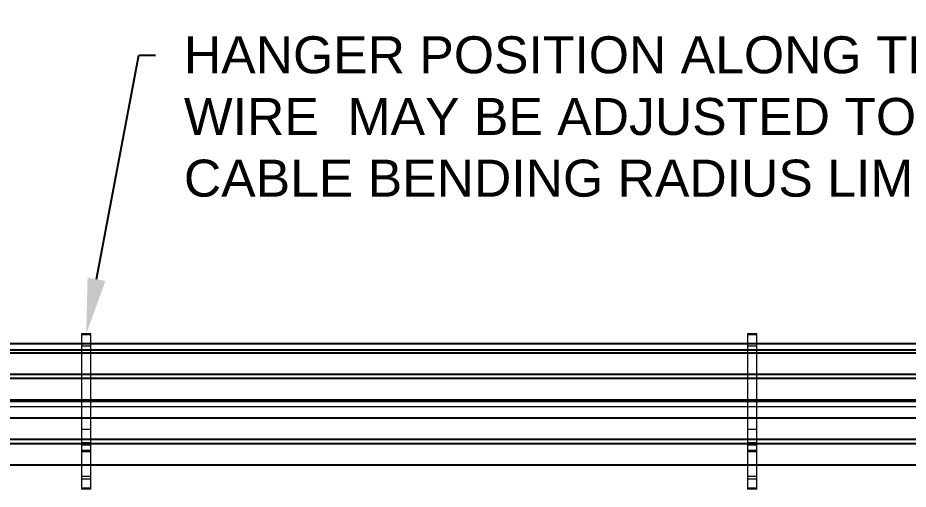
# Model space of a CAD drawing. Header units: feet. Extents: x 0 to 5170, y -254 to 1413.
# Drawn here: x 884.52 to 932.64, y 76.28 to 101.77 of the extents above; entities that cross this region are included whole.
import ezdxf
from ezdxf import colors
from ezdxf.entities.mleader import LeaderData, LeaderLine
from ezdxf.lldxf.tags import DXFTag
from ezdxf.math import Vec2, Vec3

# ---------------------------------------------------------------- set-up
doc = ezdxf.new("R2010")
doc.units = ezdxf.units.FT
doc.header["$MEASUREMENT"] = 0
for name, color, linetype in [('DC FEEEDERS', 1, 'Continuous'), ('G-ANNO-TEXT', 1, 'Continuous'), ('PV-AG-DC1', 142, 'DC1'), ('WIRE MANAGEMENT', 4, 'Continuous')]:
    doc.layers.add(name, color=color, linetype=linetype)
doc.styles.add('NEI-A', font='arial.ttf')
tags = doc.linetypes.add('DC1', pattern='A,0.176989,-0.035266,["DC1",NEI-A,S=0.1,R=0,X=0,Y=-0.05],-0.314734,0.176989', length=0.703978).pattern_tags.tags
tags[6] = DXFTag(74, 10)

msp = doc.modelspace()

# ---------------------------------------------------------------- linework, layer by layer
at = {"layer": 'DC FEEEDERS'}
for points in [[(739.25065, 83.65906), (973.16231, 83.65906)], [(743.22695, 82.49906), (969.05095, 82.49906)], [(743.40979, 82.27712), (968.86811, 82.27712)], [(743.68895, 81.11712), (968.58895, 81.11712)], [(743.68895, 80.13972), (968.58895, 80.13972)], [(743.68895, 78.97972), (968.58895, 78.97972)], [(743.68895, 78.75778), (968.59628, 78.75778)], [(755.83908, 77.59778), (969.94141, 77.59778)]]:
    msp.add_lwpolyline(points, dxfattribs=at)
at = {"layer": 'PV-AG-DC1', "flags": 128}
for points in [[(967.31217, 84.13338), (745.10078, 84.13338)], [(966.63602, 83.80092), (745.77693, 83.80092)]]:
    msp.add_lwpolyline(points, dxfattribs=at)
at = {"layer": 'WIRE MANAGEMENT', "color": 4, "linetype": 'Continuous', "lineweight": 18, "elevation": 0.11854, "flags": 128}
for points in [[(887.96485, 84.6839), (887.96485, 76.2839)], [(888.46485, 84.13931), (887.96485, 84.13931)], [(888.46485, 84.01124), (887.96485, 84.01124)], [(924.46485, 84.13931), (923.96485, 84.13931)], [(924.46485, 84.01124), (923.96485, 84.01124)], [(743.68895, 81.03034), (968.58895, 81.03034)], [(743.68895, 80.75227), (968.58895, 80.75227)], [(888.46485, 80.10109), (887.96485, 80.10109)], [(924.46485, 80.10109), (923.96485, 80.10109)], [(888.46485, 79.51883), (887.96485, 79.51883)], [(924.46485, 79.51883), (923.96485, 79.51883)], [(888.46485, 78.79263), (887.96485, 78.79263)], [(888.46485, 78.65706), (887.96485, 78.65706)], [(924.46485, 78.79263), (923.96485, 78.79263)], [(924.46485, 78.65706), (923.96485, 78.65706)], [(888.46485, 78.37197), (887.96485, 78.37197)], [(888.46485, 78.31074), (887.96485, 78.31074)], [(924.46485, 78.37197), (923.96485, 78.37197)], [(924.46485, 78.31074), (923.96485, 78.31074)], [(888.46485, 76.96962), (887.96485, 76.96962)], [(888.46485, 76.83404), (887.96485, 76.83404)], [(924.46485, 76.96962), (923.96485, 76.96962)], [(924.46485, 76.83404), (923.96485, 76.83404)], [(888.46485, 76.34498), (887.96485, 76.34498)], [(888.46485, 76.2839), (887.96485, 76.2839)], [(924.46485, 76.34498), (923.96485, 76.34498)], [(924.46485, 76.2839), (923.96485, 76.2839)]]:
    msp.add_lwpolyline(points, dxfattribs=at)

# ---------------------------------------------------------------- leaders
at = {"layer": 'G-ANNO-TEXT'}
ml = msp.add_multileader_mtext('Standard', dxfattribs=at)
ml.set_content('HANGER POSITION ALONG THE MESSENGER WIRE  MAY BE ADJUSTED TO ACCOMMODATE CABLE BENDING RADIUS LIMITATIONS', color=256, style='NEI-A')
ml.set_leader_properties()
ml.build(insert=Vec2(0, 0))
ml.multileader.update_dxf_attribs({"dogleg_length": 0.89968, "arrow_head_size": 3})
ctx = ml.context
ctx.base_point, ctx.char_height, ctx.arrow_head_size, ctx.landing_gap_size, ctx.plane_origin = Vec3(891.95791, 99.74843, 0.11854), 2, 3, 1.53573, Vec3(818.78518, 32.89334, 0.11854)
notes = []
notes.append((ctx, [(0, (1, 1, 0), (891.05823, 99.74843, 0.11854), (1, 0), 0.89968, [(0, [(888.21485, 84.6839, 0.11854)], 0, [])])]))
ctx.mtext.insert, ctx.mtext.width, ctx.mtext.flow_direction = Vec3(893.49364, 100.76548, 0.11854), 66.8767531, 5
ctx.mtext.has_bg_fill, ctx.mtext.bg_color, ctx.mtext.bg_scale_factor, ctx.mtext.bg_transparency, ctx.mtext.use_window_bg_color = 1, -1073741824, 1.5, 0, 1
for ctx, leaders in notes:
    for number, flags, end, landing, length, lines in leaders:
        leader = LeaderData()
        leader.index, (leader.has_last_leader_line, leader.has_dogleg_vector, leader.attachment_direction) = number, flags
        leader.last_leader_point, leader.dogleg_vector, leader.dogleg_length = Vec3(end), Vec3(landing), length
        for number, points, colour, breaks in lines:
            line = LeaderLine()
            line.index, line.vertices, line.color, line.breaks = number, Vec3.list(points), colors.encode_raw_color(colour), breaks
            leader.lines.append(line)
        ctx.leaders.append(leader)

# ---------------------------------------------------------------- next in the draw order: linework, layer by layer
at = {"layer": 'WIRE MANAGEMENT', "color": 4, "linetype": 'Continuous', "lineweight": 18, "elevation": 0.11854, "flags": 128}
for points in [[(888.46485, 84.6839), (887.96485, 84.6839)], [(888.46485, 84.62281), (887.96485, 84.62281)], [(888.46485, 76.2839), (888.46485, 84.6839)], [(924.46485, 84.6839), (923.96485, 84.6839)], [(923.96485, 84.6839), (923.96485, 76.2839)], [(924.46485, 84.62281), (923.96485, 84.62281)], [(924.46485, 76.2839), (924.46485, 84.6839)]]:
    msp.add_lwpolyline(points, dxfattribs=at)

doc.saveas('drawing.dxf')
